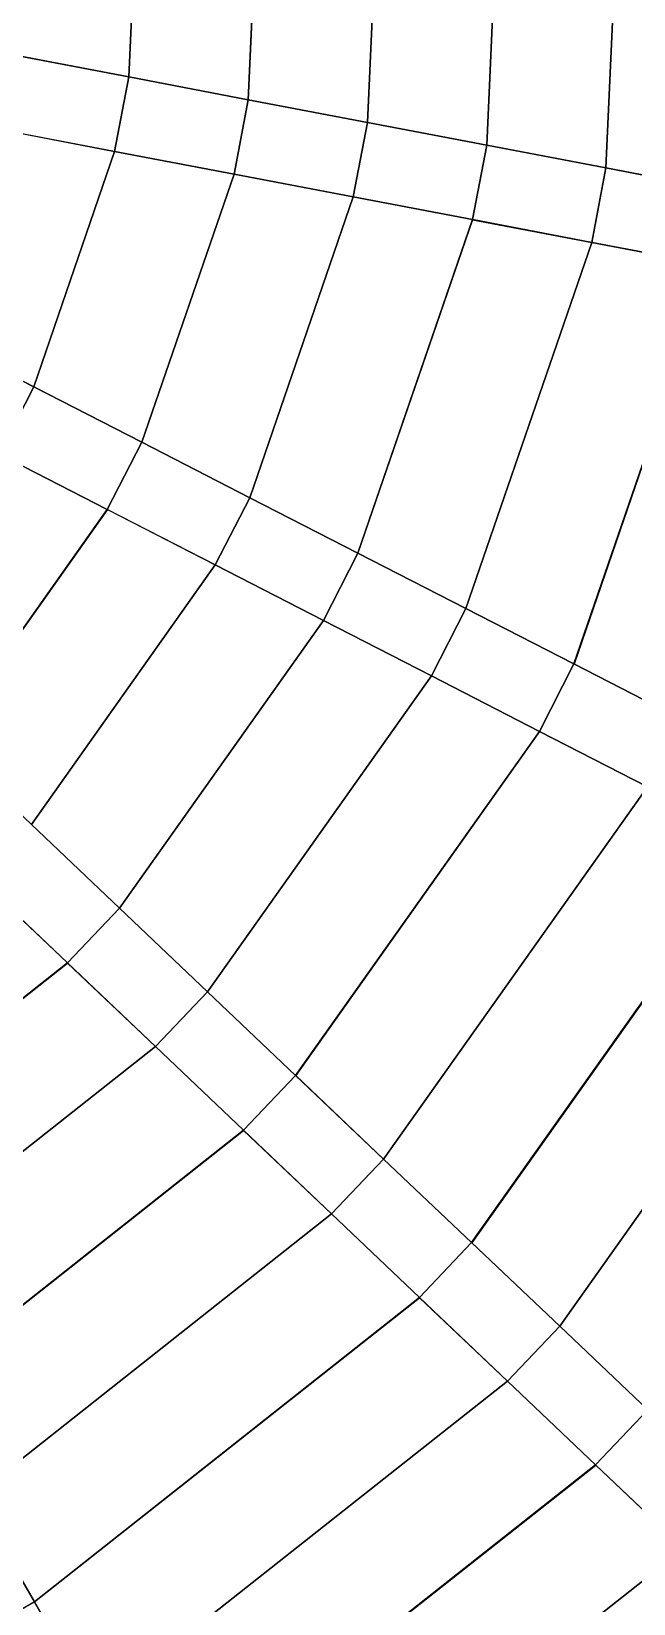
# Model space of a CAD drawing. Header units: millimetres. Extents: x -3890 to 2335, y 8273 to 14518.
# Drawn here: x -100 to 298, y 10272 to 11309 of the extents above; entities that cross this region are included whole.
import ezdxf

# ---------------------------------------------------------------- set-up
doc = ezdxf.new("R2010")
doc.units = ezdxf.units.MM
for name, color, linetype in [('FRAMES', 2, 'Continuous'), ('JOINTS', 2, 'Continuous'), ('SHELLS', 1, 'Continuous')]:
    doc.layers.add(name, color=color, linetype=linetype)

msp = doc.modelspace()

# ---------------------------------------------------------------- linework, layer by layer
at = {"layer": 'FRAMES'}
for p, q in [((201, 11233.9, 1859.7), (211.5, 11466.3, 1859.7)), ((43.6, 11263.9, 1877.7), (52, 11450.7, 1877.7)), ((-35.2, 11278.9, 1765.5), (-113.9, 11293.9, 1772.5)), ((-35.2, 11278.9, 1885.5), (-113.9, 11293.9, 1892.5)), ((-113.9, 11293.9, 1772.5), (-35.2, 11278.9, 1885.5)), ((-44.6, 11229.8, 1765.5), (-35.2, 11278.9, 1765.5)), ((-35.2, 11278.9, 1885.5), (-44.6, 11229.8, 1885.5)), ((43.6, 11263.9, 1757.7), (-35.2, 11278.9, 1765.5)), ((43.6, 11263.9, 1877.7), (-35.2, 11278.9, 1885.5)), ((-35.2, 11278.9, 1765.5), (-35.2, 11278.9, 1885.5)), ((-35.2, 11278.9, 1885.5), (43.6, 11263.9, 1757.7)), ((34.2, 11214.8, 1757.7), (43.6, 11263.9, 1757.7)), ((43.6, 11263.9, 1877.7), (34.2, 11214.8, 1877.7)), ((122.3, 11248.9, 1749.1), (43.6, 11263.9, 1757.7)), ((122.3, 11248.9, 1869.1), (43.6, 11263.9, 1877.7)), ((43.6, 11263.9, 1757.7), (43.6, 11263.9, 1877.7)), ((43.6, 11263.9, 1757.7), (122.3, 11248.9, 1869.1)), ((-44.6, 11229.8, 1765.5), (-123.3, 11244.8, 1772.5)), ((-44.6, 11229.8, 1885.5), (-123.3, 11244.8, 1892.5)), ((-44.6, 11229.8, 1885.5), (-123.3, 11244.8, 1772.5)), ((112.9, 11199.8, 1749.1), (122.3, 11248.9, 1749.1)), ((122.3, 11248.9, 1869.1), (112.9, 11199.8, 1869.1)), ((201, 11233.9, 1739.7), (122.3, 11248.9, 1749.1)), ((201, 11233.9, 1859.7), (122.3, 11248.9, 1869.1)), ((122.3, 11248.9, 1749.1), (122.3, 11248.9, 1869.1)), ((122.3, 11248.9, 1869.1), (201, 11233.9, 1739.7)), ((34.2, 11214.8, 1757.7), (-44.6, 11229.8, 1765.5)), ((34.2, 11214.8, 1877.7), (-44.6, 11229.8, 1885.5)), ((-44.6, 11229.8, 1885.5), (-44.6, 11229.8, 1765.5)), ((34.2, 11214.8, 1757.7), (-44.6, 11229.8, 1885.5)), ((191.6, 11184.8, 1739.7), (201, 11233.9, 1739.7)), ((201, 11233.9, 1859.7), (191.6, 11184.8, 1859.7)), ((279.7, 11218.9, 1729.5), (201, 11233.9, 1739.7)), ((279.7, 11218.9, 1849.5), (201, 11233.9, 1859.7)), ((201, 11233.9, 1739.7), (201, 11233.9, 1859.7)), ((201, 11233.9, 1739.7), (279.7, 11218.9, 1849.5)), ((-26.7, 11037.9, 1877.7), (34.2, 11214.8, 1877.7)), ((112.9, 11199.8, 1749.1), (34.2, 11214.8, 1757.7)), ((112.9, 11199.8, 1869.1), (34.2, 11214.8, 1877.7)), ((34.2, 11214.8, 1877.7), (34.2, 11214.8, 1757.7)), ((112.9, 11199.8, 1869.1), (34.2, 11214.8, 1757.7)), ((270.4, 11169.7, 1729.5), (279.7, 11218.9, 1729.5)), ((279.7, 11218.9, 1849.5), (270.4, 11169.7, 1849.5)), ((358.5, 11203.8, 1718.5), (279.7, 11218.9, 1729.5)), ((358.5, 11203.8, 1838.5), (279.7, 11218.9, 1849.5)), ((279.7, 11218.9, 1729.5), (279.7, 11218.9, 1849.5)), ((279.7, 11218.9, 1849.5), (358.5, 11203.8, 1718.5)), ((191.6, 11184.8, 1739.7), (112.9, 11199.8, 1749.1)), ((191.6, 11184.8, 1859.7), (112.9, 11199.8, 1869.1)), ((112.9, 11199.8, 1869.1), (112.9, 11199.8, 1749.1)), ((191.6, 11184.8, 1739.7), (112.9, 11199.8, 1869.1)), ((115.9, 10964.7, 1859.7), (191.6, 11184.8, 1859.7)), ((270.4, 11169.7, 1729.5), (191.6, 11184.8, 1739.7)), ((270.4, 11169.7, 1849.5), (191.6, 11184.8, 1859.7)), ((191.6, 11184.8, 1859.7), (191.6, 11184.8, 1739.7)), ((270.4, 11169.7, 1849.5), (191.6, 11184.8, 1739.7)), ((349.1, 11154.7, 1718.5), (270.4, 11169.7, 1729.5)), ((349.1, 11154.7, 1838.5), (270.4, 11169.7, 1849.5)), ((270.4, 11169.7, 1849.5), (270.4, 11169.7, 1729.5)), ((349.1, 11154.7, 1718.5), (270.4, 11169.7, 1849.5)), ((258.5, 10891.6, 1838.5), (349.1, 11154.7, 1838.5)), ((-98, 11074.5, 1765.5), (-169.3, 11111.1, 1772.5)), ((-98, 11074.5, 1885.5), (-169.3, 11111.1, 1892.5)), ((-169.3, 11111.1, 1772.5), (-98, 11074.5, 1885.5)), ((-120.8, 11030, 1765.5), (-98, 11074.5, 1765.5)), ((-98, 11074.5, 1885.5), (-120.8, 11030, 1885.5)), ((-26.7, 11037.9, 1757.7), (-98, 11074.5, 1765.5)), ((-26.7, 11037.9, 1877.7), (-98, 11074.5, 1885.5)), ((-98, 11074.5, 1765.5), (-98, 11074.5, 1885.5)), ((-98, 11074.5, 1885.5), (-26.7, 11037.9, 1757.7)), ((-49.5, 10993.4, 1757.7), (-26.7, 11037.9, 1757.7)), ((-26.7, 11037.9, 1877.7), (-49.5, 10993.4, 1877.7)), ((44.6, 11001.3, 1749.1), (-26.7, 11037.9, 1757.7)), ((44.6, 11001.3, 1869.1), (-26.7, 11037.9, 1877.7)), ((-26.7, 11037.9, 1757.7), (-26.7, 11037.9, 1877.7)), ((-26.7, 11037.9, 1757.7), (44.6, 11001.3, 1869.1)), ((-49.5, 10993.4, 1757.7), (-120.8, 11030, 1765.5)), ((-49.5, 10993.4, 1877.7), (-120.8, 11030, 1885.5)), ((-49.5, 10993.4, 1757.7), (-120.8, 11030, 1885.5)), ((21.8, 10956.9, 1749.1), (44.6, 11001.3, 1749.1)), ((44.6, 11001.3, 1869.1), (21.8, 10956.9, 1869.1)), ((115.9, 10964.7, 1739.7), (44.6, 11001.3, 1749.1)), ((115.9, 10964.7, 1859.7), (44.6, 11001.3, 1869.1)), ((44.6, 11001.3, 1749.1), (44.6, 11001.3, 1869.1)), ((44.6, 11001.3, 1869.1), (115.9, 10964.7, 1739.7)), ((-157.6, 10840.9, 1877.7), (-49.5, 10993.4, 1877.7)), ((21.8, 10956.9, 1749.1), (-49.5, 10993.4, 1757.7)), ((21.8, 10956.9, 1869.1), (-49.5, 10993.4, 1877.7)), ((-49.5, 10993.4, 1877.7), (-49.5, 10993.4, 1757.7)), ((21.8, 10956.9, 1869.1), (-49.5, 10993.4, 1757.7)), ((93.2, 10920.3, 1739.7), (115.9, 10964.7, 1739.7)), ((115.9, 10964.7, 1859.7), (93.2, 10920.3, 1859.7)), ((187.2, 10928.2, 1729.5), (115.9, 10964.7, 1739.7)), ((187.2, 10928.2, 1849.5), (115.9, 10964.7, 1859.7)), ((115.9, 10964.7, 1739.7), (115.9, 10964.7, 1859.7)), ((115.9, 10964.7, 1739.7), (187.2, 10928.2, 1849.5)), ((93.2, 10920.3, 1739.7), (21.8, 10956.9, 1749.1)), ((93.2, 10920.3, 1859.7), (21.8, 10956.9, 1869.1)), ((21.8, 10956.9, 1869.1), (21.8, 10956.9, 1749.1)), ((93.2, 10920.3, 1739.7), (21.8, 10956.9, 1869.1)), ((164.5, 10883.7, 1729.5), (187.2, 10928.2, 1729.5)), ((187.2, 10928.2, 1849.5), (164.5, 10883.7, 1849.5)), ((258.5, 10891.6, 1718.5), (187.2, 10928.2, 1729.5)), ((258.5, 10891.6, 1838.5), (187.2, 10928.2, 1849.5)), ((187.2, 10928.2, 1729.5), (187.2, 10928.2, 1849.5)), ((187.2, 10928.2, 1849.5), (258.5, 10891.6, 1718.5)), ((-41.4, 10730.5, 1859.7), (93.2, 10920.3, 1859.7)), ((164.5, 10883.7, 1729.5), (93.2, 10920.3, 1739.7)), ((164.5, 10883.7, 1849.5), (93.2, 10920.3, 1859.7)), ((93.2, 10920.3, 1859.7), (93.2, 10920.3, 1739.7)), ((164.5, 10883.7, 1849.5), (93.2, 10920.3, 1739.7)), ((164.5, 10883.7, 1729.5), (235.8, 10847.1, 1718.5)), ((164.5, 10883.7, 1849.5), (235.8, 10847.1, 1838.5)), ((164.5, 10883.7, 1849.5), (164.5, 10883.7, 1729.5)), ((235.8, 10847.1, 1718.5), (164.5, 10883.7, 1849.5)), ((235.8, 10847.1, 1718.5), (258.5, 10891.6, 1718.5)), ((258.5, 10891.6, 1838.5), (235.8, 10847.1, 1838.5)), ((329.9, 10855, 1706.7), (258.5, 10891.6, 1718.5)), ((329.9, 10855, 1826.7), (258.5, 10891.6, 1838.5)), ((258.5, 10891.6, 1718.5), (258.5, 10891.6, 1838.5)), ((258.5, 10891.6, 1718.5), (329.9, 10855, 1826.7)), ((74.8, 10620.1, 1838.5), (235.8, 10847.1, 1838.5)), ((307.1, 10810.5, 1706.7), (235.8, 10847.1, 1718.5)), ((307.1, 10810.5, 1826.7), (235.8, 10847.1, 1838.5)), ((235.8, 10847.1, 1838.5), (235.8, 10847.1, 1718.5)), ((307.1, 10810.5, 1826.7), (235.8, 10847.1, 1718.5)), ((-41.4, 10730.5, 1739.7), (-99.5, 10785.7, 1749.1)), ((-41.4, 10730.5, 1859.7), (-99.5, 10785.7, 1869.1)), ((-99.5, 10785.7, 1869.1), (-41.4, 10730.5, 1739.7)), ((191, 10509.8, 1814.1), (378.4, 10773.9, 1814.1)), ((-75.8, 10694.3, 1739.7), (-134, 10749.5, 1749.1)), ((-75.8, 10694.3, 1859.7), (-134, 10749.5, 1869.1)), ((-75.8, 10694.3, 1739.7), (-134, 10749.5, 1869.1)), ((-75.8, 10694.3, 1739.7), (-41.4, 10730.5, 1739.7)), ((-41.4, 10730.5, 1859.7), (-75.8, 10694.3, 1859.7)), ((16.7, 10675.3, 1729.5), (-41.4, 10730.5, 1739.7)), ((16.7, 10675.3, 1849.5), (-41.4, 10730.5, 1859.7)), ((-41.4, 10730.5, 1739.7), (-41.4, 10730.5, 1859.7)), ((-41.4, 10730.5, 1739.7), (16.7, 10675.3, 1849.5)), ((-258.4, 10550.1, 1859.7), (-75.8, 10694.3, 1859.7)), ((-17.7, 10639.1, 1729.5), (-75.8, 10694.3, 1739.7)), ((-17.7, 10639.1, 1849.5), (-75.8, 10694.3, 1859.7)), ((-75.8, 10694.3, 1859.7), (-75.8, 10694.3, 1739.7)), ((-17.7, 10639.1, 1849.5), (-75.8, 10694.3, 1739.7)), ((-17.7, 10639.1, 1729.5), (16.7, 10675.3, 1729.5)), ((16.7, 10675.3, 1849.5), (-17.7, 10639.1, 1849.5)), ((74.8, 10620.1, 1718.5), (16.7, 10675.3, 1729.5)), ((74.8, 10620.1, 1838.5), (16.7, 10675.3, 1849.5)), ((16.7, 10675.3, 1729.5), (16.7, 10675.3, 1849.5)), ((16.7, 10675.3, 1849.5), (74.8, 10620.1, 1718.5)), ((40.4, 10583.9, 1718.5), (-17.7, 10639.1, 1729.5)), ((40.4, 10583.9, 1838.5), (-17.7, 10639.1, 1849.5)), ((-17.7, 10639.1, 1849.5), (-17.7, 10639.1, 1729.5)), ((40.4, 10583.9, 1718.5), (-17.7, 10639.1, 1849.5)), ((40.4, 10583.9, 1718.5), (74.8, 10620.1, 1718.5)), ((74.8, 10620.1, 1838.5), (40.4, 10583.9, 1838.5)), ((132.9, 10564.9, 1706.7), (74.8, 10620.1, 1718.5)), ((132.9, 10564.9, 1826.7), (74.8, 10620.1, 1838.5)), ((74.8, 10620.1, 1718.5), (74.8, 10620.1, 1838.5)), ((74.8, 10620.1, 1718.5), (132.9, 10564.9, 1826.7)), ((-178, 10411.4, 1838.5), (40.4, 10583.9, 1838.5)), ((98.5, 10528.7, 1706.7), (40.4, 10583.9, 1718.5)), ((98.5, 10528.7, 1826.7), (40.4, 10583.9, 1838.5)), ((40.4, 10583.9, 1838.5), (40.4, 10583.9, 1718.5)), ((98.5, 10528.7, 1826.7), (40.4, 10583.9, 1718.5)), ((98.5, 10528.7, 1706.7), (132.9, 10564.9, 1706.7)), ((132.9, 10564.9, 1826.7), (98.5, 10528.7, 1826.7)), ((191, 10509.8, 1694.1), (132.9, 10564.9, 1706.7)), ((191, 10509.8, 1814.1), (132.9, 10564.9, 1826.7)), ((132.9, 10564.9, 1706.7), (132.9, 10564.9, 1826.7)), ((132.9, 10564.9, 1826.7), (191, 10509.8, 1694.1)), ((156.6, 10473.5, 1694.1), (98.5, 10528.7, 1706.7)), ((156.6, 10473.5, 1814.1), (98.5, 10528.7, 1826.7)), ((98.5, 10528.7, 1826.7), (98.5, 10528.7, 1706.7)), ((156.6, 10473.5, 1694.1), (98.5, 10528.7, 1826.7)), ((156.6, 10473.5, 1694.1), (191, 10509.8, 1694.1)), ((191, 10509.8, 1814.1), (156.6, 10473.5, 1814.1)), ((249.2, 10454.6, 1680.7), (191, 10509.8, 1694.1)), ((249.2, 10454.6, 1800.7), (191, 10509.8, 1814.1)), ((191, 10509.8, 1694.1), (191, 10509.8, 1814.1)), ((191, 10509.8, 1694.1), (249.2, 10454.6, 1800.7)), ((-97.6, 10272.8, 1814.1), (156.6, 10473.5, 1814.1)), ((214.7, 10418.3, 1680.7), (156.6, 10473.5, 1694.1)), ((214.7, 10418.3, 1800.7), (156.6, 10473.5, 1814.1)), ((156.6, 10473.5, 1814.1), (156.6, 10473.5, 1694.1)), ((214.7, 10418.3, 1800.7), (156.6, 10473.5, 1694.1)), ((214.7, 10418.3, 1680.7), (249.2, 10454.6, 1680.7)), ((249.2, 10454.6, 1800.7), (214.7, 10418.3, 1800.7)), ((307.3, 10399.4, 1666.5), (249.2, 10454.6, 1680.7)), ((307.3, 10399.4, 1786.5), (249.2, 10454.6, 1800.7)), ((249.2, 10454.6, 1680.7), (249.2, 10454.6, 1800.7)), ((249.2, 10454.6, 1800.7), (307.3, 10399.4, 1666.5)), ((272.8, 10363.1, 1666.5), (214.7, 10418.3, 1680.7)), ((272.8, 10363.1, 1786.5), (214.7, 10418.3, 1800.7)), ((214.7, 10418.3, 1800.7), (214.7, 10418.3, 1680.7)), ((272.8, 10363.1, 1666.5), (214.7, 10418.3, 1800.7)), ((272.8, 10363.1, 1666.5), (307.3, 10399.4, 1666.5)), ((307.3, 10399.4, 1786.5), (272.8, 10363.1, 1786.5)), ((-17.2, 10134.1, 1786.5), (272.8, 10363.1, 1786.5)), ((331, 10307.9, 1651.4), (272.8, 10363.1, 1666.5)), ((331, 10307.9, 1771.4), (272.8, 10363.1, 1786.5)), ((272.8, 10363.1, 1786.5), (272.8, 10363.1, 1666.5)), ((331, 10307.9, 1771.4), (272.8, 10363.1, 1666.5)), ((-97.6, 10272.8, 1694.1), (-137.8, 10342.1, 1706.7)), ((-97.6, 10272.8, 1814.1), (-137.8, 10342.1, 1826.7)), ((-137.8, 10342.1, 1826.7), (-97.6, 10272.8, 1694.1)), ((-140.8, 10247.7, 1694.1), (-97.6, 10272.8, 1694.1)), ((-97.6, 10272.8, 1814.1), (-140.8, 10247.7, 1814.1)), ((-57.4, 10203.4, 1680.7), (-97.6, 10272.8, 1694.1)), ((-57.4, 10203.4, 1800.7), (-97.6, 10272.8, 1814.1)), ((-97.6, 10272.8, 1694.1), (-97.6, 10272.8, 1814.1)), ((-97.6, 10272.8, 1694.1), (-57.4, 10203.4, 1800.7))]:
    msp.add_line(p, q, dxfattribs=at)
at = {"layer": 'JOINTS'}
for p in [(-35.2, 11278.9, 1765.5), (-35.2, 11278.9, 1885.5), (43.6, 11263.9, 1757.7), (43.6, 11263.9, 1877.7), (122.3, 11248.9, 1749.1), (122.3, 11248.9, 1869.1), (-44.6, 11229.8, 1765.5), (-44.6, 11229.8, 1885.5), (201, 11233.9, 1739.7), (201, 11233.9, 1859.7), (34.2, 11214.8, 1757.7), (34.2, 11214.8, 1877.7), (279.7, 11218.9, 1729.5), (279.7, 11218.9, 1849.5), (112.9, 11199.8, 1749.1), (112.9, 11199.8, 1869.1), (191.6, 11184.8, 1739.7), (191.6, 11184.8, 1859.7), (270.4, 11169.7, 1729.5), (270.4, 11169.7, 1849.5), (-98, 11074.5, 1765.5), (-98, 11074.5, 1885.5), (-26.7, 11037.9, 1757.7), (-26.7, 11037.9, 1877.7), (44.6, 11001.3, 1749.1), (44.6, 11001.3, 1869.1), (-49.5, 10993.4, 1757.7), (-49.5, 10993.4, 1877.7), (115.9, 10964.7, 1739.7), (115.9, 10964.7, 1859.7), (21.8, 10956.9, 1749.1), (21.8, 10956.9, 1869.1), (187.2, 10928.2, 1729.5), (187.2, 10928.2, 1849.5), (93.2, 10920.3, 1739.7), (93.2, 10920.3, 1859.7), (164.5, 10883.7, 1729.5), (164.5, 10883.7, 1849.5), (258.5, 10891.6, 1718.5), (258.5, 10891.6, 1838.5), (235.8, 10847.1, 1718.5), (235.8, 10847.1, 1838.5), (-41.4, 10730.5, 1739.7), (-41.4, 10730.5, 1859.7), (-75.8, 10694.3, 1739.7), (-75.8, 10694.3, 1859.7), (16.7, 10675.3, 1729.5), (16.7, 10675.3, 1849.5), (-17.7, 10639.1, 1729.5), (-17.7, 10639.1, 1849.5), (74.8, 10620.1, 1718.5), (74.8, 10620.1, 1838.5), (40.4, 10583.9, 1718.5), (40.4, 10583.9, 1838.5), (132.9, 10564.9, 1706.7), (132.9, 10564.9, 1826.7), (98.5, 10528.7, 1706.7), (98.5, 10528.7, 1826.7), (191, 10509.8, 1694.1), (191, 10509.8, 1814.1), (156.6, 10473.5, 1694.1), (156.6, 10473.5, 1814.1), (249.2, 10454.6, 1680.7), (249.2, 10454.6, 1800.7), (214.7, 10418.3, 1680.7), (214.7, 10418.3, 1800.7), (272.8, 10363.1, 1666.5), (272.8, 10363.1, 1786.5), (-97.6, 10272.8, 1694.1), (-97.6, 10272.8, 1814.1)]:
    msp.add_point(p, dxfattribs=at)
at = {"layer": 'SHELLS'}
for points in [[(279.7, 11218.9, 1849.5), (201.1, 11233.9, 1860.5), (211.6, 11466.2, 1860.5), (291.3, 11474, 1849.5)], [(358.5, 11203.8, 1838.5), (279.7, 11218.9, 1849.5), (291.3, 11474, 1849.5), (371.1, 11481.8, 1838.5)], [(201, 11233.9, 1859.7), (122.3, 11248.9, 1869.1), (131.8, 11458.5, 1869.1), (211.5, 11466.3, 1859.7)], [(211.5, 11466.3, 1859.7), (201, 11233.9, 1859.7), (211.5, 11466.3, 1859.7)], [(122.3, 11248.9, 1869.1), (43.6, 11263.9, 1878.5), (52.1, 11450.7, 1878.5), (131.7, 11458.5, 1869.1)], [(122.3, 11248.9, 1869.1), (122.3, 11248.9, 1869.1), (131.7, 11458.5, 1869.1), (131.8, 11458.5, 1869.1)], [(-35.2, 11278.9, 1885.5), (-113.8, 11293.9, 1893.3), (-107.5, 11435.1, 1893.3), (-27.8, 11442.9, 1885.5)], [(43.6, 11263.9, 1877.7), (-35.2, 11278.9, 1885.5), (-27.8, 11442.9, 1885.5), (52, 11450.7, 1877.7)], [(43.6, 11263.9, 1877.7), (43.6, 11263.9, 1877.7), (52, 11450.7, 1877.7), (43.6, 11263.9, 1877.7)], [(-98, 11074.5, 1885.5), (-169.2, 11111.1, 1893.3), (-123.2, 11244.8, 1893.3), (-44.6, 11229.8, 1885.5)], [(-26.7, 11037.9, 1877.7), (-98, 11074.5, 1885.5), (-44.6, 11229.8, 1885.5), (34.2, 11214.8, 1877.7)], [(-26.7, 11037.9, 1877.7), (-26.7, 11037.9, 1877.7), (34.2, 11214.8, 1877.7), (-26.7, 11037.9, 1877.7)], [(-26.6, 11037.9, 1878.5), (-26.6, 11037.9, 1878.5), (-26.6, 11037.9, 1878.5), (34.3, 11214.8, 1878.5)], [(44.6, 11001.3, 1869.1), (-26.6, 11037.9, 1878.5), (34.3, 11214.8, 1878.5), (112.9, 11199.8, 1869.1)], [(115.9, 10964.7, 1859.7), (44.6, 11001.3, 1869.1), (112.9, 11199.8, 1869.1), (191.6, 11184.8, 1859.7)], [(191.6, 11184.8, 1859.7), (115.9, 10964.7, 1859.7), (191.6, 11184.8, 1859.7)], [(116, 10964.7, 1860.5), (116, 10964.7, 1860.5), (116, 10964.7, 1860.5), (191.7, 11184.7, 1860.5)], [(187.2, 10928.2, 1849.5), (116, 10964.7, 1860.5), (191.7, 11184.7, 1860.5), (270.4, 11169.7, 1849.5)], [(258.5, 10891.6, 1838.5), (187.2, 10928.2, 1849.5), (270.4, 11169.7, 1849.5), (349.1, 11154.7, 1838.5)], [(349.1, 11154.7, 1838.5), (258.5, 10891.6, 1838.5), (349.1, 11154.7, 1838.5)], [(258.7, 10891.5, 1839.3), (258.7, 10891.5, 1839.3), (258.7, 10891.5, 1839.3), (349.2, 11154.7, 1839.3)], [(329.9, 10855, 1826.7), (258.7, 10891.5, 1839.3), (349.2, 11154.7, 1839.3), (427.8, 11139.7, 1826.7)], [(-157.6, 10840.9, 1877.7), (-215.8, 10896.1, 1885.5), (-120.8, 11030, 1885.5), (-49.5, 10993.4, 1877.7)], [(-157.6, 10840.9, 1878.5), (-157.6, 10840.9, 1878.5), (-157.6, 10840.9, 1878.5), (-49.4, 10993.4, 1878.5)], [(-99.5, 10785.7, 1869.1), (-157.6, 10840.9, 1878.5), (-49.4, 10993.4, 1878.5), (21.8, 10956.9, 1869.1)], [(-41.4, 10730.5, 1859.7), (-99.5, 10785.7, 1869.1), (21.8, 10956.9, 1869.1), (93.2, 10920.3, 1859.7)], [(93.2, 10920.3, 1859.7), (-41.4, 10730.5, 1859.7), (93.2, 10920.3, 1859.7)], [(-41.3, 10730.5, 1860.5), (-41.3, 10730.5, 1860.5), (-41.3, 10730.5, 1860.5), (93.2, 10920.2, 1860.5)], [(16.7, 10675.3, 1849.5), (-41.3, 10730.5, 1860.5), (93.2, 10920.2, 1860.5), (164.5, 10883.7, 1849.5)], [(74.8, 10620.1, 1838.5), (16.7, 10675.3, 1849.5), (164.5, 10883.7, 1849.5), (235.8, 10847.1, 1838.5)], [(235.8, 10847.1, 1838.5), (74.8, 10620.1, 1838.5), (235.8, 10847.1, 1838.5)], [(74.9, 10620.1, 1839.3), (74.9, 10620.1, 1839.3), (74.9, 10620.1, 1839.3), (235.9, 10847, 1839.3)], [(132.9, 10564.9, 1826.7), (74.9, 10620.1, 1839.3), (235.9, 10847, 1839.3), (307.1, 10810.5, 1826.7)], [(191, 10509.8, 1814.1), (132.9, 10564.9, 1826.7), (307.1, 10810.5, 1826.7), (378.4, 10773.9, 1814.1)], [(378.4, 10773.9, 1814.1), (191, 10509.8, 1814.1), (378.4, 10773.9, 1814.1)], [(191.2, 10509.7, 1814.9), (191.2, 10509.7, 1814.9), (191.2, 10509.7, 1814.9), (378.5, 10773.8, 1814.9)], [(249.2, 10454.6, 1800.7), (191.2, 10509.7, 1814.9), (378.5, 10773.8, 1814.9), (449.7, 10737.3, 1800.7)], [(-258.4, 10550.1, 1859.7), (-298.6, 10619.4, 1869.1), (-134, 10749.5, 1869.1), (-75.8, 10694.3, 1859.7)], [(307.3, 10399.4, 1786.5), (249.2, 10454.6, 1800.7), (449.7, 10737.3, 1800.7), (521, 10700.8, 1786.5)], [(-75.8, 10694.3, 1859.7), (-258.4, 10550.1, 1859.7), (-75.8, 10694.3, 1859.7)], [(-218.2, 10480.8, 1849.5), (-258.4, 10550, 1860.5), (-75.8, 10694.2, 1860.5), (-17.7, 10639.1, 1849.5)], [(-178, 10411.4, 1838.5), (-218.2, 10480.8, 1849.5), (-17.7, 10639.1, 1849.5), (40.4, 10583.9, 1838.5)], [(40.4, 10583.9, 1838.5), (-178, 10411.4, 1838.5), (40.4, 10583.9, 1838.5)], [(-137.8, 10342.1, 1826.7), (-177.9, 10411.3, 1839.3), (40.5, 10583.8, 1839.3), (98.5, 10528.7, 1826.7)], [(-97.6, 10272.8, 1814.1), (-137.8, 10342.1, 1826.7), (98.5, 10528.7, 1826.7), (156.6, 10473.5, 1814.1)], [(156.6, 10473.5, 1814.1), (-97.6, 10272.8, 1814.1), (156.6, 10473.5, 1814.1)], [(-57.4, 10203.4, 1800.7), (-97.5, 10272.7, 1814.9), (156.7, 10473.4, 1814.9), (214.7, 10418.3, 1800.7)], [(-17.2, 10134.1, 1786.5), (-57.4, 10203.4, 1800.7), (214.7, 10418.3, 1800.7), (272.8, 10363.1, 1786.5)], [(23, 10064.8, 1771.4), (-17.1, 10134, 1787.2), (272.9, 10363, 1787.2), (331, 10307.9, 1771.4)], [(63.3, 9995.5, 1755.5), (23, 10064.8, 1771.4), (331, 10307.9, 1771.4), (389.1, 10252.7, 1755.5)]]:
    msp.add_3dface(points, dxfattribs=at)

doc.saveas('drawing.dxf')
